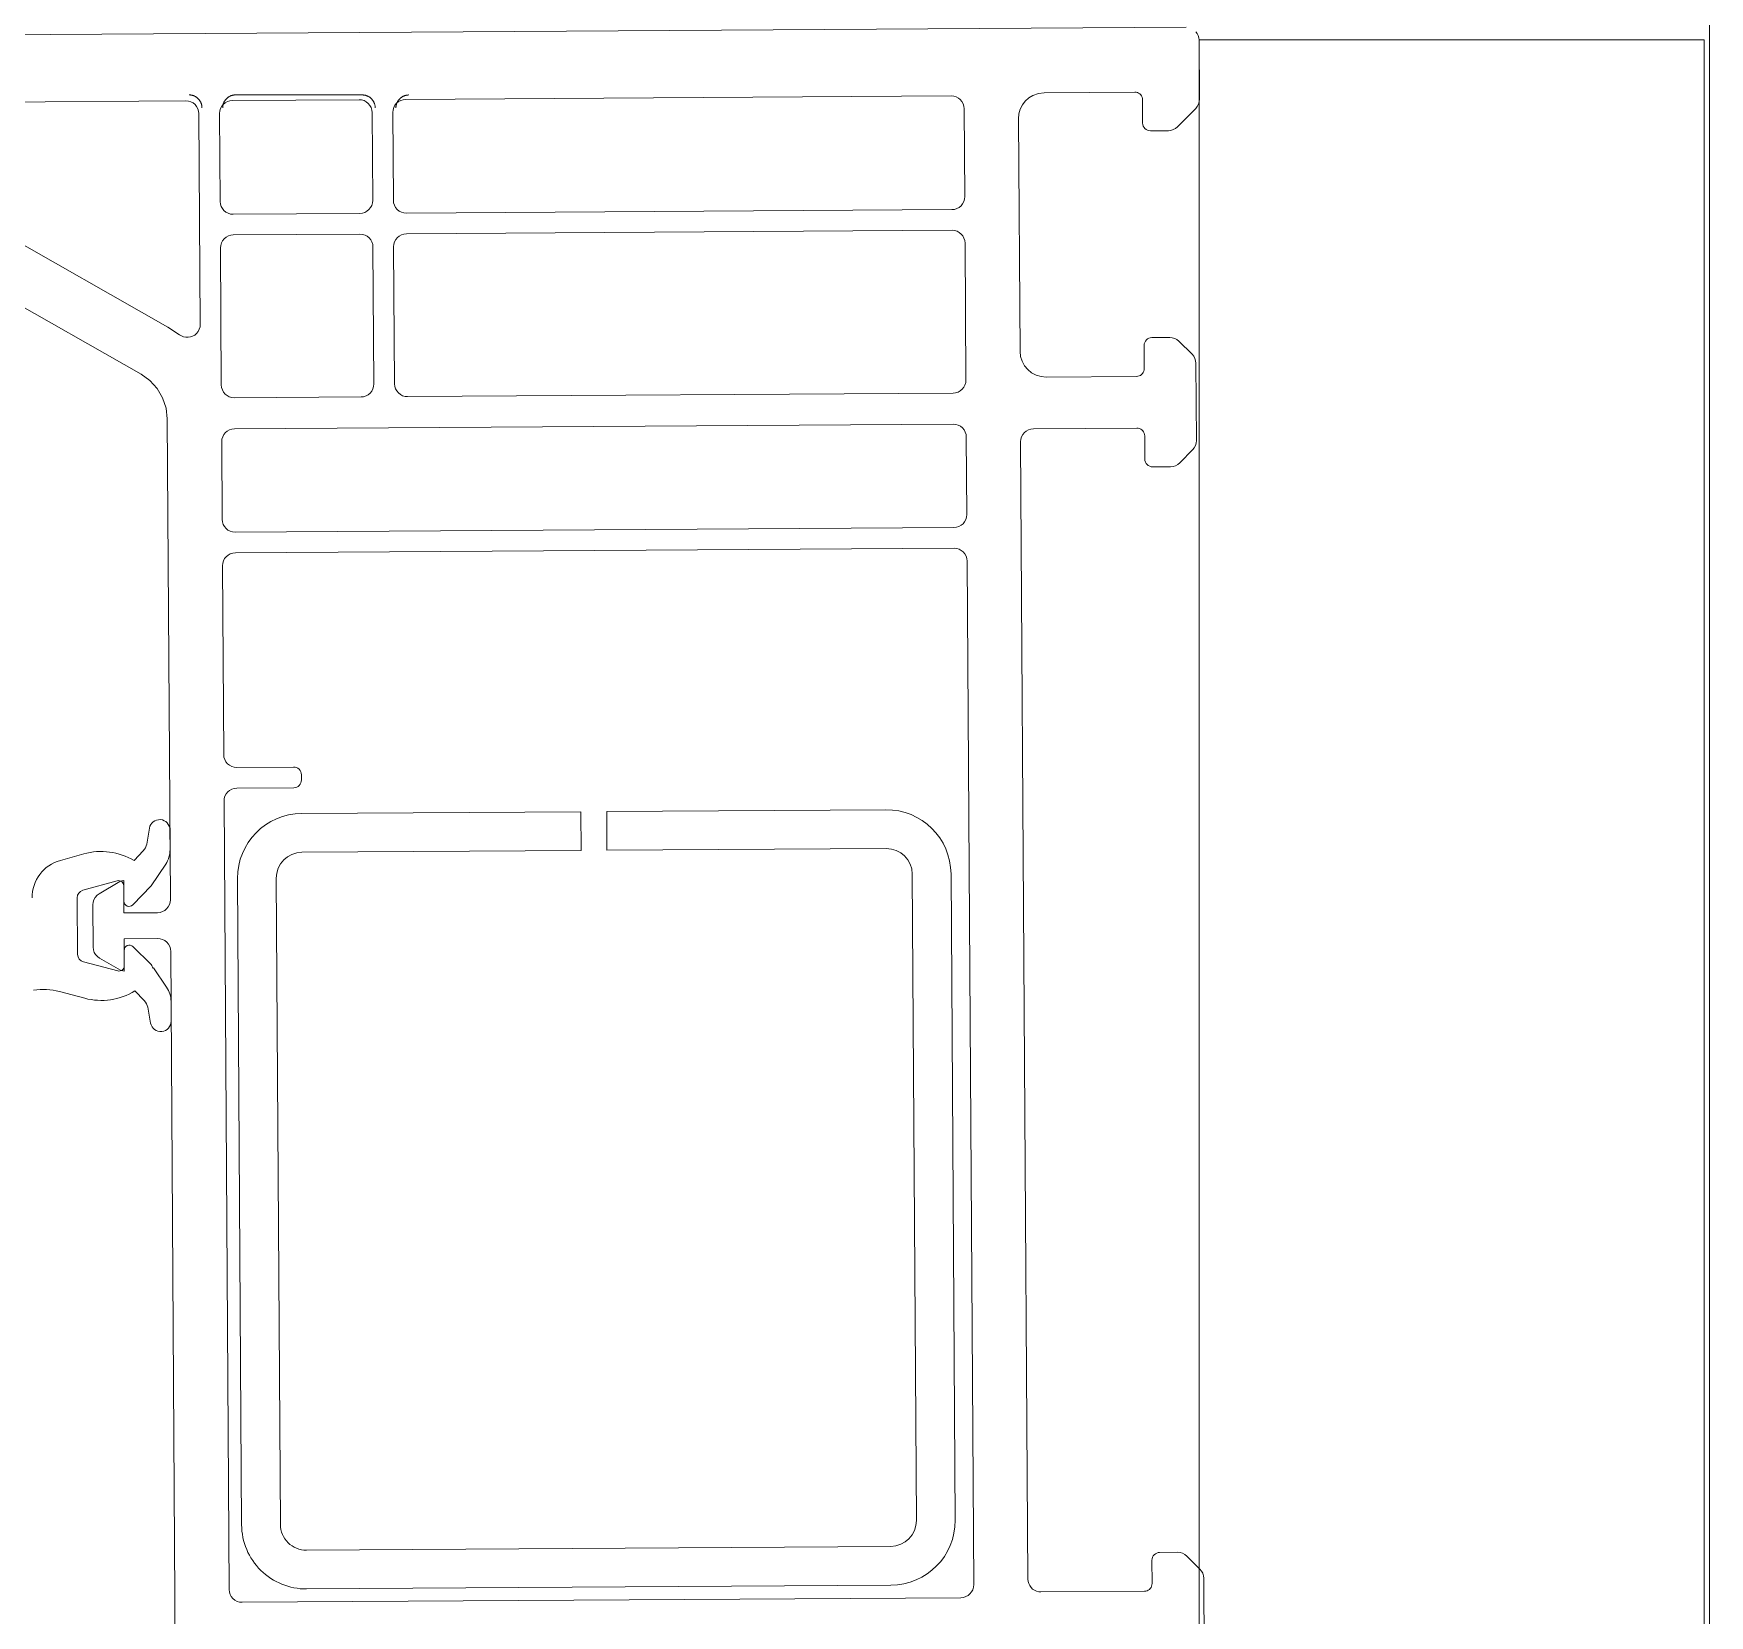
# Model space of a CAD drawing. Header units: metres. Extents: x 19 to 230, y -653 to -519.
# Drawn here: x 26.4101 to 26.4749, y -529.985 to -529.9238 of the extents above; entities that cross this region are included whole.
import ezdxf

# ---------------------------------------------------------------- set-up
doc = ezdxf.new("R2010")
doc.units = ezdxf.units.M
doc.header["$LTSCALE"] = 0.0125
for name, color, linetype, lineweight in [('05Fenster', 171, 'Continuous', 15), ('Fenster', 65, 'Continuous', 5), ('Fenster2', 161, 'Continuous', 5), ('Platten', 2, 'Continuous', 15)]:
    doc.layers.add(name, color=color, linetype=linetype, lineweight=lineweight)

# ---------------------------------------------------------------- blocks, each defined once
blk = doc.blocks.new('Hol18 Schnitt hor')
at = {"layer": 'Fenster2'}
for p, q in [((3.302745850375377e-05, 6.938893903907228e-18), (-3.302745850375377e-05, -5.204170427930421e-18)), ((-3.351986201241552e-05, -4.131756024990108e-07), (-3.352745813023361e-05, -4.999996264676981e-07)), ((-3.352745813023361e-05, -4.999996264676981e-07), (-3.35274581301781e-05, -2.792892479779041e-06)), ((-3.349730446314259e-05, -3.28989682562425e-07), (-3.351986201241552e-05, -4.131756024990108e-07)), ((-3.346047088217952e-05, -2.499998132364512e-07), (-3.349730446314259e-05, -3.28989682562425e-07)), ((-3.341048043917216e-05, -1.786060617302992e-07), (-3.346047088217952e-05, -2.499998132364512e-07)), ((-3.12572715156223e-05, -2.6071636370327e-06), (-3.122029449320607e-05, -2.570186614628614e-06)), ((-3.122029449320607e-05, -2.570186614628614e-06), (-3.117745824229856e-05, -2.540192348835305e-06)), ((-3.117745824229856e-05, -2.540192348835305e-06), (-3.113006432070575e-05, -2.518092200245667e-06)), ((-3.113006432070575e-05, -2.518092200245667e-06), (-3.107955276873686e-05, -2.504557670689536e-06)), ((-3.107955276873686e-05, -2.504557670689536e-06), (-3.102745835437126e-05, -2.499999999999031e-06)), ((-3.102745835437126e-05, -2.499999999999031e-06), (-2.752745738307527e-05, -2.499999999967806e-06)), ((-2.752745738307527e-05, -2.499999999967806e-06), (-2.730385066876395e-05, -2.525320565754247e-06)), ((-2.730385066876395e-05, -2.525320565754247e-06), (-2.709156765995369e-05, -2.600000000050479e-06)), ((-3.35274581301781e-05, -2.792892479779041e-06), (-3.351785075331182e-05, -2.890437902155693e-06)), ((-3.351785075331182e-05, -2.890437902155693e-06), (-3.348939782826799e-05, -2.98423471538356e-06)), ((-3.348939782826799e-05, -2.98423471538356e-06), (-3.344319278297814e-05, -3.070678367000576e-06)), ((-3.344319278297814e-05, -3.070678367000576e-06), (-3.338101124822357e-05, -3.146446881915899e-06)), ((-3.338101124822357e-05, -3.146446881915899e-06), (-3.267390636571554e-05, -3.853552764504151e-06)), ((-3.132745813025362e-05, -2.79999977587618e-06), (-3.132290045954056e-05, -2.747905361494968e-06)), ((-3.132745813025362e-05, -3.7000002241043e-06), (-3.132745813025362e-05, -2.79999977587618e-06)), ((-3.132290045954056e-05, -2.747905361494968e-06), (-3.13093659299879e-05, -2.697393809533016e-06)), ((-3.13093659299879e-05, -2.697393809533016e-06), (-3.128726578138785e-05, -2.649999887936738e-06)), ((-3.128726578138785e-05, -2.649999887936738e-06), (-3.12572715156223e-05, -2.6071636370327e-06)), ((-2.709156765995369e-05, -2.600000000050479e-06), (-2.709015157351113e-05, -2.600000000050479e-06)), ((-2.709015157351113e-05, -2.600000000050479e-06), (-2.693109135087912e-05, -2.696674159721052e-06)), ((-2.693109135087912e-05, -2.696674159721052e-06), (-2.679268437660864e-05, -2.821168939173488e-06)), ((-2.679268437660864e-05, -2.821168939173488e-06), (-2.667972393774476e-05, -2.969172856099461e-06)), ((-2.667972393774476e-05, -2.969172856099461e-06), (-2.659612206123985e-05, -3.135560263697879e-06)), ((-2.659612206123985e-05, -3.135560263697879e-06), (-2.654477403329913e-05, -3.31456886119505e-06)), ((-2.442745813013847e-05, -3.100000000023223e-06), (-2.442745813013847e-05, -6.500000000016909e-06)), ((-2.827458711079922e-06, -2.600000000015784e-06), (-2.392745813015185e-05, -2.600000000022723e-06)), ((-2.3274587110933e-06, -6.500000000016909e-06), (-2.3274587110933e-06, -3.100000000014549e-06)), ((-1.527458711098051e-06, -3.100000000014549e-06), (-1.527458711098051e-06, -6.500000000016909e-06)), ((3.872541496169335e-06, -2.600000000017519e-06), (-1.027458711111429e-06, -2.600000000015784e-06)), ((4.372541496183713e-06, -6.500000000008235e-06), (4.372541496183713e-06, -3.100000000016284e-06)), ((5.182148855975566e-06, -3.002454839027766e-06), (5.172541496178962e-06, -3.100000000035366e-06)), ((5.172541496178962e-06, -3.100000000035366e-06), (5.172541496178962e-06, -1.125034247708052e-05)), ((5.210601729921382e-06, -2.908658283853893e-06), (5.182148855975566e-06, -3.002454839027766e-06)), ((5.25680669002937e-06, -2.822214883525451e-06), (5.210601729921382e-06, -2.908658283853893e-06)), ((5.318988105601496e-06, -2.746446609443523e-06), (5.25680669002937e-06, -2.822214883525451e-06)), ((5.394756379673016e-06, -2.684265193885274e-06), (5.318988105601496e-06, -2.746446609443523e-06)), ((5.481199779971968e-06, -2.638060233780756e-06), (5.394756379673016e-06, -2.684265193885274e-06)), ((5.574996335161453e-06, -2.609607359833205e-06), (5.481199779971968e-06, -2.638060233780756e-06)), ((5.67254149619334e-06, -2.600000000034866e-06), (5.574996335161453e-06, -2.609607359833205e-06)), ((2.887099527856818e-05, -2.60000000001058e-06), (5.67254149619334e-06, -2.600000000034866e-06)), ((-3.267390636571554e-05, -3.853552764504151e-06), (-3.259813786751775e-05, -3.915734442439325e-06)), ((-3.141532603023744e-05, -3.912132099980273e-06), (-3.137801720878852e-05, -3.866671169493185e-06)), ((-3.137801720878852e-05, -3.866671169493185e-06), (-3.135029425341274e-05, -3.814805168044638e-06)), ((-3.135029425341274e-05, -3.814805168044638e-06), (-3.133322254184057e-05, -3.758527276983767e-06)), ((-3.133322254184057e-05, -3.758527276983767e-06), (-3.132745813025362e-05, -3.7000002241043e-06)), ((-2.654477403329913e-05, -3.31456886119505e-06), (-2.65274581301711e-05, -3.499999252892794e-06)), ((-2.65274581301711e-05, -3.499999252892794e-06), (-2.65274581301711e-05, -1.250000074705555e-05)), ((-3.259813786751775e-05, -3.915734442439325e-06), (-3.251169418802546e-05, -3.961939600874778e-06)), ((-3.251169418802546e-05, -3.961939600874778e-06), (-3.241789731531219e-05, -3.990392598299947e-06)), ((-3.241789731531219e-05, -3.990392598299947e-06), (-3.232035181713333e-05, -4.000000000016143e-06)), ((-3.232035181713333e-05, -4.000000000016143e-06), (-3.162745790613597e-05, -3.999999999981449e-06)), ((-3.162745790613597e-05, -3.999999999981449e-06), (-3.156893085323742e-05, -3.994235588408376e-06)), ((-3.156893085323742e-05, -3.994235588408376e-06), (-3.151265296219563e-05, -3.977163876792839e-06)), ((-3.151265296219563e-05, -3.977163876792839e-06), (-3.146078696072974e-05, -3.949440921443073e-06)), ((-3.146078696072974e-05, -3.949440921443073e-06), (-3.141532603023744e-05, -3.912132099980273e-06)), ((-2.392745813015185e-05, -7.000000000017409e-06), (-2.827458711079922e-06, -7.000000000017409e-06)), ((-1.027458711111429e-06, -7.000000000017409e-06), (3.872541496169335e-06, -7.000000000008735e-06)), ((6.422541496270417e-06, -1.134929583965043e-05), (1.352561584880285e-05, -7.248333950148414e-06)), ((-2.442745813013847e-05, -8.300000000016627e-06), (-2.442745813013847e-05, -1.359999999709857e-05)), ((-2.827458711079922e-06, -7.800000000017862e-06), (-2.392745813015185e-05, -7.800000000017862e-06)), ((-2.3274587110933e-06, -1.359999999709857e-05), (-2.3274587110933e-06, -8.300000000016627e-06)), ((-1.527458711098051e-06, -8.300000000016627e-06), (-1.527458711098051e-06, -1.359999999709857e-05)), ((3.872541496169335e-06, -7.800000000007454e-06), (-1.027458711111429e-06, -7.800000000017862e-06)), ((4.372541496183713e-06, -1.359999999709857e-05), (4.372541496183713e-06, -8.300000000007954e-06)), ((7.472541496272855e-06, -1.3167949187598e-05), (1.457561584880529e-05, -9.066987298095991e-06)), ((5.172541496178962e-06, -1.125034247708052e-05), (5.172827837546246e-06, -1.125050792265443e-05)), ((5.172827837546246e-06, -1.125050792265443e-05), (5.182148310634016e-06, -1.134647988246251e-05)), ((5.182148310634016e-06, -1.134647988246251e-05), (5.209699775521326e-06, -1.143887781168175e-05)), ((5.209699775521326e-06, -1.143887781168175e-05), (5.254457971309856e-06, -1.152426669951377e-05)), ((5.254457971309856e-06, -1.152426669951377e-05), (5.314758955071719e-06, -1.159947210521185e-05)), ((5.314758955071719e-06, -1.159947210521185e-05), (5.388360960867367e-06, -1.166169817195389e-05)), ((5.388360960867367e-06, -1.166169817195389e-05), (5.472527740302269e-06, -1.170863156639383e-05)), ((5.901993014340023e-06, -1.169458565462855e-05), (5.97688932227336e-06, -1.164704438120188e-05)), ((5.97688932227336e-06, -1.164704438120188e-05), (6.422541496270417e-06, -1.134929583965043e-05)), ((-3.267390561076389e-05, -1.214644748063695e-05), (-3.318101170046717e-05, -1.265355457017066e-05)), ((-3.259813702516379e-05, -1.208426570002349e-05), (-3.267390561076389e-05, -1.214644748063695e-05)), ((-3.251169323670311e-05, -1.20380604639609e-05), (-3.259813702516379e-05, -1.208426570002349e-05)), ((-3.241789623997793e-05, -1.20096074182046e-05), (-3.251169323670311e-05, -1.20380604639609e-05)), ((-3.232035061004335e-05, -1.200000000008139e-05), (-3.241789623997793e-05, -1.20096074182046e-05)), ((-3.162745790613597e-05, -1.200000000001721e-05), (-3.232035061004335e-05, -1.200000000008139e-05)), ((-3.156893085323742e-05, -1.200576441159028e-05), (-3.162745790613597e-05, -1.200000000001721e-05)), ((-3.151265296219563e-05, -1.202283612320408e-05), (-3.156893085323742e-05, -1.200576441159028e-05)), ((-3.146078696072974e-05, -1.205055907855558e-05), (-3.151265296219563e-05, -1.202283612320408e-05)), ((-3.141532603023744e-05, -1.208786790001838e-05), (-3.146078696072974e-05, -1.205055907855558e-05)), ((-3.137801720878852e-05, -1.213332883050547e-05), (-3.141532603023744e-05, -1.208786790001838e-05)), ((-3.135029425341274e-05, -1.218519483195402e-05), (-3.137801720878852e-05, -1.213332883050547e-05)), ((-3.133322254184057e-05, -1.224147272301489e-05), (-3.135029425341274e-05, -1.218519483195402e-05)), ((-3.132745813025362e-05, -1.229999977589609e-05), (-3.133322254184057e-05, -1.224147272301489e-05)), ((-3.132745813025362e-05, -1.320000022412247e-05), (-3.132745813025362e-05, -1.229999977589609e-05)), ((5.472527740302269e-06, -1.170863156639383e-05), (5.472541496603922e-06, -1.170860004673716e-05)), ((5.472541496603922e-06, -1.170860004673716e-05), (5.55667370982782e-06, -1.173673188492597e-05)), ((5.55667370982782e-06, -1.173673188492597e-05), (5.644453269310068e-06, -1.174955290514715e-05)), ((5.644453269310068e-06, -1.174955290514715e-05), (5.733117004552701e-06, -1.174665952067763e-05)), ((5.733117004552701e-06, -1.174665952067763e-05), (5.819873912543683e-06, -1.172814281097563e-05)), ((5.819873912543683e-06, -1.172814281097563e-05), (5.901993014340023e-06, -1.169458565462855e-05)), ((-3.331785078342087e-05, -1.290956286746463e-05), (-3.332745813025562e-05, -1.300710802015596e-05)), ((-3.328939794691732e-05, -1.281576631090471e-05), (-3.331785078342087e-05, -1.290956286746463e-05)), ((-3.324319304459644e-05, -1.272932289052113e-05), (-3.328939794691732e-05, -1.281576631090471e-05)), ((-3.318101170046717e-05, -1.265355457017066e-05), (-3.324319304459644e-05, -1.272932289052113e-05)), ((-2.660357854078477e-05, -1.28826838935274e-05), (-2.669598839197262e-05, -1.305557056502198e-05)), ((-2.654667283541468e-05, -1.269509092332449e-05), (-2.660357854078477e-05, -1.28826838935274e-05)), ((-2.65274581301711e-05, -1.250000074705555e-05), (-2.654667283541468e-05, -1.269509092332449e-05)), ((-3.332745813025562e-05, -1.300710802015596e-05), (-3.332745813017235e-05, -1.599289247980126e-05)), ((-3.132290045954056e-05, -1.325209463850369e-05), (-3.132745813025362e-05, -1.320000022412247e-05)), ((-3.13093659299879e-05, -1.330260619046564e-05), (-3.132290045954056e-05, -1.325209463850369e-05)), ((-3.128726578138785e-05, -1.335000011206192e-05), (-3.13093659299879e-05, -1.330260619046564e-05)), ((-3.12572715156223e-05, -1.339283636296595e-05), (-3.128726578138785e-05, -1.335000011206192e-05)), ((-3.122029449320607e-05, -1.342981338537004e-05), (-3.12572715156223e-05, -1.339283636296595e-05)), ((-3.117745824229856e-05, -1.345980765116335e-05), (-3.122029449320607e-05, -1.342981338537004e-05)), ((-3.113006432070575e-05, -1.348190779975299e-05), (-3.117745824229856e-05, -1.345980765116335e-05)), ((-3.107955276873686e-05, -1.349544232930912e-05), (-3.113006432070575e-05, -1.348190779975299e-05)), ((-3.102745835437126e-05, -1.349999999999962e-05), (-3.107955276873686e-05, -1.349544232930912e-05)), ((-2.752745738307527e-05, -1.349999999998054e-05), (-3.102745835437126e-05, -1.349999999999962e-05)), ((-2.733236720683929e-05, -1.34807852947387e-05), (-2.752745738307527e-05, -1.349999999998054e-05)), ((-2.714477423662598e-05, -1.34238795893582e-05), (-2.733236720683929e-05, -1.34807852947387e-05)), ((-2.697188756514701e-05, -1.333146973818596e-05), (-2.714477423662598e-05, -1.34238795893582e-05)), ((-2.682035113016346e-05, -1.320710699997951e-05), (-2.697188756514701e-05, -1.333146973818596e-05)), ((-2.669598839197262e-05, -1.305557056502198e-05), (-2.682035113016346e-05, -1.320710699997951e-05)), ((6.854507507536578e-06, -1.37244294905782e-05), (7.134280283566108e-06, -1.341371034420911e-05)), ((7.134280283566108e-06, -1.341371034420911e-05), (7.472541496272855e-06, -1.3167949187598e-05)), ((-2.392745813015185e-05, -1.409999999709907e-05), (-2.827458711079922e-06, -1.409999999709907e-05)), ((-1.027458711111429e-06, -1.409999999709907e-05), (3.872541496169335e-06, -1.409999999709734e-05)), ((6.516246294802075e-06, -1.448417661352105e-05), (6.64545058101651e-06, -1.408652670900797e-05)), ((6.64545058101651e-06, -1.408652670900797e-05), (6.854507507536578e-06, -1.37244294905782e-05)), ((6.472541496271855e-06, -1.489999999515317e-05), (6.516246294802075e-06, -1.448417661352105e-05)), ((6.472541496160833e-06, -3.350000001882056e-05), (6.472541496271855e-06, -1.489999999515317e-05)), ((-3.122029449320607e-05, -1.557018661464682e-05), (-3.117745824229856e-05, -1.554019234885524e-05)), ((-3.117745824229856e-05, -1.554019234885524e-05), (-3.113006432070575e-05, -1.551809220026561e-05)), ((-3.113006432070575e-05, -1.551809220026561e-05), (-3.107955276873686e-05, -1.550455767070774e-05)), ((-3.107955276873686e-05, -1.550455767070774e-05), (-3.102745835437126e-05, -1.550000000001724e-05)), ((-3.102745835437126e-05, -1.550000000001724e-05), (-2.702745813015772e-05, -1.550000000002417e-05)), ((-2.702745813015772e-05, -1.550000000002417e-05), (-2.692991296912584e-05, -1.550960735982251e-05)), ((-2.692991296912584e-05, -1.550960735982251e-05), (-2.683611641396411e-05, -1.553806023376833e-05)), ((-2.683611641396411e-05, -1.553806023376833e-05), (-2.67496730136374e-05, -1.558426519387285e-05)), ((3.872541496169335e-06, -1.529999999709888e-05), (-2.392745813015185e-05, -1.529999999709888e-05)), ((-3.332745813017235e-05, -1.599289247980126e-05), (-3.331785076013394e-05, -1.609043786798652e-05)), ((-3.331785076013394e-05, -1.609043786798652e-05), (-3.32893978549631e-05, -1.618423465099203e-05)), ((-3.32893978549631e-05, -1.618423465099203e-05), (-3.324319284106481e-05, -1.627067828006631e-05)), ((-3.132745813025362e-05, -1.579999977589439e-05), (-3.132290045954056e-05, -1.574790536151317e-05)), ((-3.132745813025362e-05, -1.670000022412077e-05), (-3.132745813025362e-05, -1.579999977589439e-05)), ((-3.132290045954056e-05, -1.574790536151317e-05), (-3.13093659299879e-05, -1.569739380955122e-05)), ((-3.13093659299879e-05, -1.569739380955122e-05), (-3.128726578138785e-05, -1.564999988795668e-05)), ((-3.128726578138785e-05, -1.564999988795668e-05), (-3.12572715156223e-05, -1.560716363705091e-05)), ((-3.12572715156223e-05, -1.560716363705091e-05), (-3.122029449320607e-05, -1.557018661464682e-05)), ((-2.67496730136374e-05, -1.558426519387285e-05), (-2.667390473956588e-05, -1.56464466094311e-05)), ((-2.667390473956588e-05, -1.56464466094311e-05), (-2.661172332399375e-05, -1.572221488351302e-05)), ((-2.661172332399375e-05, -1.572221488351302e-05), (-2.656551836388577e-05, -1.580865828384147e-05)), ((-2.656551836388577e-05, -1.580865828384147e-05), (-2.653706548993995e-05, -1.590245483901534e-05)), ((-2.653706548993995e-05, -1.590245483901534e-05), (-2.652745813014334e-05, -1.600000000002294e-05)), ((-2.652745813014334e-05, -1.600000000002294e-05), (-2.652745813014334e-05, -6.000000000003398e-05)), ((-2.442745813013847e-05, -1.579999999709938e-05), (-2.442745813013847e-05, -1.879999999709892e-05)), ((4.372541496183713e-06, -1.879999999709892e-05), (4.372541496183713e-06, -1.579999999709938e-05)), ((-3.324319284106481e-05, -1.627067828006631e-05), (-3.318101134680562e-05, -1.634644678333817e-05)), ((-3.318101134680562e-05, -1.634644678333817e-05), (-3.267390646430335e-05, -1.685355266592241e-05)), ((-3.267390646430335e-05, -1.685355266592241e-05), (-3.259813795447597e-05, -1.691573438435644e-05)), ((-3.137801720878852e-05, -1.686667116951139e-05), (-3.135029425341274e-05, -1.681480516806284e-05)), ((-3.135029425341274e-05, -1.681480516806284e-05), (-3.133322254184057e-05, -1.675852727700197e-05)), ((-3.133322254184057e-05, -1.675852727700197e-05), (-3.132745813025362e-05, -1.670000022412077e-05)), ((-3.259813795447597e-05, -1.691573438435644e-05), (-3.25116942524184e-05, -1.696193957421467e-05)), ((-3.25116942524184e-05, -1.696193957421467e-05), (-3.241789734950706e-05, -1.699039259151804e-05)), ((-3.241789734950706e-05, -1.699039259151804e-05), (-3.232035181713333e-05, -1.700000000003435e-05)), ((-3.232035181713333e-05, -1.700000000003435e-05), (-3.162745790613597e-05, -1.699999999999965e-05)), ((-3.162745790613597e-05, -1.699999999999965e-05), (-3.156893085323742e-05, -1.699423558842658e-05)), ((-3.156893085323742e-05, -1.699423558842658e-05), (-3.151265296219563e-05, -1.697716387681278e-05)), ((-3.151265296219563e-05, -1.697716387681278e-05), (-3.146078696072974e-05, -1.694944092146128e-05)), ((-3.146078696072974e-05, -1.694944092146128e-05), (-3.141532603023744e-05, -1.691213209999848e-05)), ((-3.141532603023744e-05, -1.691213209999848e-05), (-3.137801720878852e-05, -1.686667116951139e-05)), ((-2.392745813015185e-05, -1.929999999709768e-05), (3.872541496169335e-06, -1.929999999709768e-05)), ((-2.442745813013847e-05, -2.059999999709863e-05), (-2.442745813013847e-05, -6.020000000004321e-05)), ((3.872541496169335e-06, -2.009999999709813e-05), (-2.392745813015185e-05, -2.009999999709813e-05)), ((4.372541496211468e-06, -2.789999999701365e-05), (4.372541496183713e-06, -2.059999999709516e-05)), ((1.672541869862654e-06, -2.839999999701762e-05), (3.872541496197091e-06, -2.839999999701762e-05)), ((1.372541869881783e-06, -2.889999999701638e-05), (1.372541869881783e-06, -2.869999999701757e-05)), ((3.872541496197091e-06, -2.919999999701633e-05), (1.672541869862654e-06, -2.919999999701633e-05)), ((4.372541496378002e-06, -6.020000000001198e-05), (4.372541496211468e-06, -2.969999999701337e-05)), ((-1.042745813020773e-05, -3.019990000002921e-05), (-2.122745813018523e-05, -3.019990000002921e-05)), ((-1.042745813020773e-05, -3.169990000002898e-05), (-1.042745813020773e-05, -3.019990000002921e-05)), ((1.372541869798516e-06, -3.019990000002921e-05), (-9.427458130206734e-06, -3.019990000002921e-05)), ((-9.427458130206734e-06, -3.019990000002921e-05), (-9.427458130206734e-06, -3.169990000002898e-05)), ((6.472541869750881e-06, -3.080004175781692e-05), (6.472541869750881e-06, -3.156284021994284e-05)), ((7.374482326211185e-06, -3.134317934824597e-05), (7.266464971233955e-06, -3.073058248671649e-05)), ((-2.122745813018523e-05, -3.169990000002898e-05), (-1.042745813020773e-05, -3.169990000002898e-05)), ((-9.427458130206734e-06, -3.169990000002898e-05), (1.372541869798516e-06, -3.169990000002898e-05)), ((7.86623413184806e-06, -3.19775075514183e-05), (7.506264963902387e-06, -3.160269659696277e-05)), ((1.071487736167831e-05, -3.195136378822752e-05), (9.809925303305711e-06, -3.170613018339125e-05)), ((6.64197360172869e-06, -3.211975704685115e-05), (7.206854355207293e-06, -3.296220246492253e-05)), ((-2.372745813020161e-05, -3.269990000002825e-05), (-2.372745813020161e-05, -5.769990000002896e-05)), ((-2.222745813018623e-05, -5.769990000002896e-05), (-2.222745813018623e-05, -3.269990000002825e-05)), ((2.372541869799516e-06, -3.269990000002825e-05), (2.372541869799516e-06, -5.769990000002896e-05)), ((3.872541869787138e-06, -5.769990000002896e-05), (3.872541869787138e-06, -3.269990000002825e-05)), ((7.206854355207293e-06, -3.296220246492253e-05), (7.931119384269048e-06, -3.369132024583568e-05)), ((8.350187209849036e-06, -3.276022227157761e-05), (8.272541496406882e-06, -3.275000001948247e-05)), ((8.272541496406882e-06, -3.275000001948247e-05), (8.272541496406882e-06, -3.400000001882106e-05)), ((8.272541869802641e-06, -3.35499000189074e-05), (8.272541869802641e-06, -3.294961639311624e-05)), ((8.422541496300173e-06, -3.279019239827742e-05), (8.350187209849036e-06, -3.276022227157761e-05)), ((9.222541496600734e-06, -3.325207261331564e-05), (8.422541496300173e-06, -3.279019239827742e-05)), ((8.524853268715438e-06, -3.275657878656392e-05), (9.851008968192465e-06, -3.311595466703315e-05)), ((6.482148855957437e-06, -3.359754517982816e-05), (6.472541496160833e-06, -3.350000001882056e-05)), ((6.510601729903254e-06, -3.369134173500377e-05), (6.482148855957437e-06, -3.359754517982816e-05)), ((6.556806690011241e-06, -3.377778513533047e-05), (6.510601729903254e-06, -3.369134173500377e-05)), ((9.307106794087527e-06, -3.331351289741387e-05), (9.222541496600734e-06, -3.325207261331564e-05)), ((9.37704998477118e-06, -3.339119267681094e-05), (9.307106794087527e-06, -3.331351289741387e-05)), ((9.429314216019558e-06, -3.348171697289438e-05), (9.37704998477118e-06, -3.339119267681094e-05)), ((9.46161529050138e-06, -3.358112944011268e-05), (9.429314216019558e-06, -3.348171697289438e-05)), ((9.472541496385878e-06, -3.368508527724565e-05), (9.46161529050138e-06, -3.358112944011268e-05)), ((9.472541496385878e-06, -3.531491472263774e-05), (9.472541496385878e-06, -3.368508527724565e-05)), ((1.007254186979889e-05, -3.340551107686163e-05), (1.007254186979889e-05, -3.559428892319604e-05)), ((6.618988105583368e-06, -3.385355340941414e-05), (6.556806690011241e-06, -3.377778513533047e-05)), ((6.694756379654887e-06, -3.391573482497239e-05), (6.618988105583368e-06, -3.385355340941414e-05)), ((6.78119978000935e-06, -3.39619397850769e-05), (6.694756379654887e-06, -3.391573482497239e-05)), ((6.874996335143324e-06, -3.399039265902272e-05), (6.78119978000935e-06, -3.39619397850769e-05)), ((6.972541496175211e-06, -3.400000001882106e-05), (6.874996335143324e-06, -3.399039265902272e-05)), ((8.272541496406882e-06, -3.400000001882106e-05), (6.972541496175211e-06, -3.400000001882106e-05)), ((6.874996335393124e-06, -3.500960737861866e-05), (6.972541496397255e-06, -3.500000001882032e-05)), ((6.972541496397255e-06, -3.500000001882032e-05), (8.272541496406882e-06, -3.500000001882032e-05)), ((8.272541496406882e-06, -3.500000001882032e-05), (8.272541496406882e-06, -3.625000001882157e-05)), ((6.472541496410633e-06, -3.550000001881042e-05), (6.482148856207237e-06, -3.540245485780455e-05)), ((6.472541496188589e-06, -6.43473088064242e-05), (6.472541496410633e-06, -3.550000001881042e-05)), ((6.482148856207237e-06, -3.540245485780455e-05), (6.510601730153054e-06, -3.530865830263068e-05)), ((6.510601730153054e-06, -3.530865830263068e-05), (6.556806690261041e-06, -3.52222149023057e-05)), ((6.556806690261041e-06, -3.52222149023057e-05), (6.618988105833168e-06, -3.514644662822378e-05)), ((6.618988105833168e-06, -3.514644662822378e-05), (6.694756379876932e-06, -3.508426521266726e-05)), ((6.694756379876932e-06, -3.508426521266726e-05), (6.781199780231395e-06, -3.503806025256448e-05)), ((6.781199780231395e-06, -3.503806025256448e-05), (6.874996335393124e-06, -3.500960737861866e-05)), ((7.931119384269048e-06, -3.530847975422025e-05), (7.231120513567779e-06, -3.600847862491284e-05)), ((8.272541869802641e-06, -3.605018360694143e-05), (8.272541869802641e-06, -3.544989998115027e-05)), ((9.307106857980862e-06, -3.568648708271102e-05), (9.377050028208656e-06, -3.560880730103799e-05)), ((9.377050028208656e-06, -3.560880730103799e-05), (9.429314241166109e-06, -3.551828300823665e-05)), ((9.429314241166109e-06, -3.551828300823665e-05), (9.461615300826454e-06, -3.541887054880899e-05)), ((9.461615300826454e-06, -3.541887054880899e-05), (9.472541496385878e-06, -3.531491472263774e-05)), ((7.144396945768516e-06, -3.613102810464883e-05), (6.64197360172869e-06, -3.688032650348352e-05)), ((7.172541869798765e-06, -3.614989998114958e-05), (7.144396945768516e-06, -3.613102810464883e-05)), ((7.206426953648704e-06, -3.60385184987027e-05), (7.172541869798765e-06, -3.614989998114958e-05)), ((7.231120513567779e-06, -3.600847862491284e-05), (7.206426953648704e-06, -3.60385184987027e-05)), ((8.272541496406882e-06, -3.625000001882157e-05), (8.324635949713555e-06, -3.624544234472407e-05)), ((8.324635949713555e-06, -3.624544234472407e-05), (8.375147539430028e-06, -3.623190780505103e-05)), ((8.375147539430028e-06, -3.623190780505103e-05), (8.422541496438951e-06, -3.620980763994336e-05)), ((8.422541496438951e-06, -3.620980763994336e-05), (9.22254158150504e-06, -3.574792737532154e-05)), ((9.851008968192465e-06, -3.588384533302451e-05), (8.524853268715438e-06, -3.624322121349374e-05)), ((9.22254158150504e-06, -3.574792737532154e-05), (9.307106857980862e-06, -3.568648708271102e-05)), ((6.472541869750881e-06, -3.743724333039183e-05), (6.472541869750881e-06, -3.820004179251602e-05)), ((7.506264963902387e-06, -3.73973869533719e-05), (7.866406666751091e-06, -3.702239635028186e-05)), ((9.809925303305711e-06, -3.729366981666642e-05), (1.07855671190038e-05, -3.702927994398211e-05)), ((7.266464971233955e-06, -3.826950106361818e-05), (7.374482326211185e-06, -3.765690420208696e-05)), ((1.372541869798516e-06, -5.869990000002823e-05), (-2.122745813018523e-05, -5.869990000002823e-05)), ((-3.267390561076389e-05, -5.914644748062324e-05), (-3.318101170046717e-05, -5.965355457015695e-05)), ((-3.259813702516379e-05, -5.908426570000978e-05), (-3.267390561076389e-05, -5.914644748062324e-05)), ((-3.251169323670311e-05, -5.903806046394719e-05), (-3.259813702516379e-05, -5.908426570000978e-05)), ((-3.241789623997793e-05, -5.900960741819089e-05), (-3.251169323670311e-05, -5.903806046394719e-05)), ((-3.232035061004335e-05, -5.900000000006594e-05), (-3.241789623997793e-05, -5.900960741819089e-05)), ((-3.162745790613597e-05, -5.900000000000523e-05), (-3.232035061004335e-05, -5.900000000006594e-05)), ((-3.156893085323742e-05, -5.900576441157657e-05), (-3.162745790613597e-05, -5.900000000000523e-05)), ((-3.151265296219563e-05, -5.902283612319037e-05), (-3.156893085323742e-05, -5.900576441157657e-05)), ((-3.146078696072974e-05, -5.905055907854187e-05), (-3.151265296219563e-05, -5.902283612319037e-05)), ((-3.141532603023744e-05, -5.908786790000467e-05), (-3.146078696072974e-05, -5.905055907854187e-05)), ((-3.137801720878852e-05, -5.913332883049176e-05), (-3.141532603023744e-05, -5.908786790000467e-05)), ((-3.135029425341274e-05, -5.91851948319403e-05), (-3.137801720878852e-05, -5.913332883049176e-05)), ((-3.133322254184057e-05, -5.924147272300118e-05), (-3.135029425341274e-05, -5.91851948319403e-05)), ((-3.132745813025362e-05, -5.929999977588238e-05), (-3.133322254184057e-05, -5.924147272300118e-05)), ((-3.132745813025362e-05, -6.020000022410876e-05), (-3.132745813025362e-05, -5.929999977588238e-05)), ((-3.331785078342087e-05, -5.990956286745092e-05), (-3.332745813025562e-05, -6.000710802014225e-05)), ((-3.332745813025562e-05, -6.000710802014225e-05), (-3.332745813017235e-05, -6.299289247978582e-05)), ((-3.328939794691732e-05, -5.9815766310891e-05), (-3.331785078342087e-05, -5.990956286745092e-05)), ((-3.324319304459644e-05, -5.972932289050742e-05), (-3.328939794691732e-05, -5.9815766310891e-05)), ((-3.318101170046717e-05, -5.965355457015695e-05), (-3.324319304459644e-05, -5.972932289050742e-05)), ((-3.132290045954056e-05, -6.025209463848998e-05), (-3.132745813025362e-05, -6.020000022410876e-05)), ((-3.13093659299879e-05, -6.030260619045193e-05), (-3.132290045954056e-05, -6.025209463848998e-05)), ((-2.65944454282685e-05, -6.025000000003597e-05), (-2.664443590857934e-05, -6.032139380487793e-05)), ((-2.655761181974414e-05, -6.017101007169817e-05), (-2.65944454282685e-05, -6.025000000003597e-05)), ((-2.653505425365132e-05, -6.008682408886745e-05), (-2.655761181974414e-05, -6.017101007169817e-05)), ((-2.652745813014334e-05, -6.000000000003398e-05), (-2.653505425365132e-05, -6.008682408886745e-05)), ((-2.122745813018523e-05, -6.019990000002799e-05), (1.372541869798516e-06, -6.019990000002799e-05)), ((-3.128726578138785e-05, -6.035000011204647e-05), (-3.13093659299879e-05, -6.030260619045193e-05)), ((-3.12572715156223e-05, -6.039283636295051e-05), (-3.128726578138785e-05, -6.035000011204647e-05)), ((-3.122029449320607e-05, -6.042981338535633e-05), (-3.12572715156223e-05, -6.039283636295051e-05)), ((-3.117745824229856e-05, -6.04598076511479e-05), (-3.122029449320607e-05, -6.042981338535633e-05)), ((-3.113006432070575e-05, -6.048190779973754e-05), (-3.117745824229856e-05, -6.04598076511479e-05)), ((-3.107955276873686e-05, -6.049544232929367e-05), (-3.113006432070575e-05, -6.048190779973754e-05)), ((-3.102745835437126e-05, -6.049999999998591e-05), (-3.107955276873686e-05, -6.049544232929367e-05)), ((-2.702745813015772e-05, -6.050000000003275e-05), (-3.102745835437126e-05, -6.049999999998591e-05)), ((-2.694063404132252e-05, -6.049240387654038e-05), (-2.702745813015772e-05, -6.050000000003275e-05)), ((-2.685644805849874e-05, -6.046984631042675e-05), (-2.694063404132252e-05, -6.049240387654038e-05)), ((-2.677745813017829e-05, -6.043301270192841e-05), (-2.685644805849874e-05, -6.046984631042675e-05)), ((-2.670606432531031e-05, -6.038302222159501e-05), (-2.677745813017829e-05, -6.043301270192841e-05)), ((-2.664443590857934e-05, -6.032139380487793e-05), (-2.670606432531031e-05, -6.038302222159501e-05)), ((-2.392745813015185e-05, -6.070000000004197e-05), (3.87254149639138e-06, -6.070000000002462e-05))]:
    blk.add_line(p, q, dxfattribs=at)
for centre, radius, start, end in [((-2.392745813015185e-05, -3.100000000023223e-06), 5e-07, 90.00000000003257, 179.9999999999739), ((-2.827458711079922e-06, -3.100000000014549e-06), 4.999999999998153e-07, 0, 90.00000000003094), ((-1.027458711111429e-06, -3.100000000014549e-06), 4.999999999997727e-07, 89.99999999998371, 180), ((3.872541496169335e-06, -3.100000000016284e-06), 4.999999999998224e-07, 0, 89.99999999999511), ((-2.392745813015185e-05, -6.500000000016909e-06), 4.999999999997886e-07, 180, 270.0000000000065), ((-2.827458711079922e-06, -6.500000000016909e-06), 4.999999999997727e-07, 269.9999999999984, 0), ((-1.027458711111429e-06, -6.500000000016909e-06), 4.999999999998046e-07, 180, 270.000000000114), ((3.872541496169335e-06, -6.500000000008235e-06), 5e-07, 270.0000000001107, 359.999999999974), ((-2.392745813015185e-05, -8.300000000016627e-06), 5e-07, 89.99999999999349, 179.9999999999739), ((-2.827458711079922e-06, -8.300000000016627e-06), 4.999999999998046e-07, 2.605510395054913e-11, 90.0000000000016), ((-1.027458711111429e-06, -8.300000000016627e-06), 5e-07, 90.00000000010422, 179.9999999999739), ((3.872541496169335e-06, -8.300000000007954e-06), 4.999999999998295e-07, 0, 90.0000000001189), ((-2.392745813015185e-05, -1.359999999709857e-05), 4.999999999998206e-07, 180, 270.0000000000032), ((-2.827458711079922e-06, -1.359999999709857e-05), 4.999999999997727e-07, 269.9999999999935, 0), ((-1.027458711111429e-06, -1.359999999709857e-05), 4.999999999999218e-07, 180, 269.9999999999919), ((3.872541496169335e-06, -1.359999999709857e-05), 5e-07, 270.0000000000098, 0), ((-2.392745813015185e-05, -1.579999999709938e-05), 4.999999999997727e-07, 89.99999999999511, 180), ((3.872541496169335e-06, -1.579999999709938e-05), 4.999999999999149e-07, 0, 89.99999999999024), ((-2.392745813015185e-05, -1.879999999709892e-05), 4.999999999999235e-07, 180, 269.9999999999919), ((3.872541496169335e-06, -1.879999999709892e-05), 5e-07, 270.0000000000098, 0), ((-2.392745813015185e-05, -2.059999999709863e-05), 5e-07, 90.00000000000813, 180), ((3.872541496169335e-06, -2.059999999709863e-05), 4.999999999998437e-07, 3.387163513571386e-10, 89.99999999999838), ((1.672541869862654e-06, -2.869999999701583e-05), 2.999999999999332e-07, 90.00000000000325, 180.0000000000433), ((3.872541496197091e-06, -2.789999999701712e-05), 4.999999999997727e-07, 270.0000000000049, 3.387163513571386e-10), ((1.672541869862654e-06, -2.889999999701812e-05), 2.999999999997271e-07, 179.9999999999566, 269.9999999999968), ((3.872541496197091e-06, -2.969999999701683e-05), 4.999999999998437e-07, 3.387163513571386e-10, 90), ((-2.122745813018523e-05, -3.269990000002825e-05), 2.5e-06, 90, 180), ((1.372541869798516e-06, -3.269990000002825e-05), 2.5e-06, 0, 90), ((6.872541869734627e-06, -3.080004175628863e-05), 3.999999999999923e-07, 9.999999782621089, 180.0000002190256), ((-2.122745813018523e-05, -3.269990000002825e-05), 1e-06, 90, 180), ((1.372541869798516e-06, -3.269990000002825e-05), 1e-06, 0, 90), ((7.472541869751881e-06, -3.156284021992202e-05), 1.000000000000178e-06, 180.0000000011203, 213.8428428066813), ((7.866886202717582e-06, -3.12563552594073e-05), 5.000000000001442e-07, 190.0000000007689, 223.8428428063273), ((9.156042526492492e-06, -3.411916980869227e-05), 2.500064582985514e-06, 74.83816287163143, 121.0583020923514), ((1.032254186977832e-05, -3.339914583736989e-05), 1.500000000000007e-06, 0, 74.83753123244985), ((8.472541869808392e-06, -3.294961639311624e-05), 2.000000000000313e-07, 74.83753123241277, 180), ((8.072541869824645e-06, -3.35499000189074e-05), 2.000000000000557e-07, 224.9995424710476, 0), ((9.772541869818019e-06, -3.340551107686163e-05), 3.000000000000698e-07, 0, 74.83753123243648), ((8.072541869824645e-06, -3.544989998115027e-05), 2.000000000000171e-07, 0, 135.0004575289524), ((9.772541869818019e-06, -3.559428892319604e-05), 3.000000000000398e-07, 285.1624687675636, 0), ((8.472541869808392e-06, -3.605018360694143e-05), 2.000000000000719e-07, 180, 285.1624687675889), ((7.472541869751881e-06, -3.743724333041092e-05), 9.999999999997043e-07, 146.1571571933178, 179.9999999988796), ((1.143945960543902e-05, -3.944225002588779e-05), 2.499999999999823e-06, 82.00000000001565, 105.1624687675787), ((7.866886202717582e-06, -3.774372829092737e-05), 4.999999999998334e-07, 136.1571571936424, 169.9999999991979), ((9.156032816870496e-06, -3.488069973476247e-05), 2.500000000000079e-06, 238.9456821235318, 285.1624687675602), ((6.872541869734627e-06, -3.820004179404604e-05), 3.999999999999915e-07, 179.9999997810069, 350.0000002173792), ((-2.122745813018523e-05, -5.769990000002896e-05), 2.5e-06, 180, 270), ((-2.122745813018523e-05, -5.769990000002896e-05), 1e-06, 180, 270), ((1.372541869798516e-06, -5.769990000002896e-05), 2.5e-06, 270, 0), ((1.372541869798516e-06, -5.769990000002896e-05), 1e-06, 270, 0), ((-2.392745813015185e-05, -6.020000000004321e-05), 4.999999999999254e-07, 180, 269.9999999999919), ((3.87254149639138e-06, -6.020000000002412e-05), 4.999999999997727e-07, 270.0000000000081, 1.459085821230751e-09)]:
    blk.add_arc(centre, radius, start, end, dxfattribs=at)

msp = doc.modelspace()

# ---------------------------------------------------------------- linework, layer by layer
at = {"layer": 'Fenster'}
msp.add_lwpolyline([(26.4746715586078, -529.9999347549008), (26.4746715586078, -529.9240029687733), (26.45513573967277, -529.9240029687733), (26.45513573967277, -529.9999347549008)], close=True, dxfattribs=at)
at = {"layer": 'Fenster2', "flags": 128}
for points in [[(26.41657317672839, -529.926627050896), (26.41657289119823, -529.9266099802401), (26.41657202302336, -529.9265929292844), (26.41657057321601, -529.9265759179094), (26.41656854346671, -529.9265589659498), (26.41656593614196, -529.9265420931706), (26.41656275428181, -529.9265253192449), (26.41655900159614, -529.9265086637303), (26.41655468246044, -529.9264921460463), (26.41654980191068, -529.9264757854518), (26.41654436563717, -529.9264596010225), (26.41653837997862, -529.9264436116289), (26.41653185191392, -529.9264278359137), (26.41652478905438, -529.9264122922708), (26.41651719963519, -529.9263969988233), (26.41650909250515, -529.9263819734028), (26.41650047711688, -529.9263672335283), (26.41649136351545, -529.9263527963856), (26.41648176232697, -529.926338678808), (26.41647168474606, -529.9263248972558), (26.41646114252262, -529.9263114677977), (26.41645014794838, -529.926298406092), (26.41643871384267, -529.9262857273679), (26.41642685353705, -529.9262734464083), (26.41641458086009, -529.9262615775323), (26.41640191012124, -529.9262501345783), (26.41638885609403, -529.9262391308885), (26.41637543399875, -529.9262285792925), (26.41636165948508, -529.9262184920931), (26.41634754861349, -529.9262088810515), (26.41633311783656, -529.9261997573736), (26.41631838397993, -529.9261911316976), (26.4163033642227, -529.9261830140803), (26.41628807607712, -529.9261754139866), (26.4162725373686, -529.9261683402779), (26.41625676621452, -529.9261618012017), (26.41624078100332, -529.9261558043823), (26.41622460037308, -529.9261503568118), (26.41620824318976, -529.926145464842), (26.41619172852495, -529.9261411341763), (26.41617507563406, -529.9261373698644), (26.41615830393371, -529.9261341762951), (26.41614143297883, -529.9261315571921), (26.41612448244027, -529.9261295156091), (26.41610747208161, -529.9261280539265), (26.4160904217361, -529.9261271738486), (26.41607335128376, -529.9261268764014)], [(26.41787335231845, -529.9261275046915), (26.41785628166262, -529.9261277902217), (26.41783923070689, -529.9261286583966), (26.41782221933197, -529.9261301082039), (26.4178052673723, -529.9261321379531), (26.41778839459313, -529.926134745278), (26.41777162066739, -529.9261379271381), (26.4177549651528, -529.9261416798238), (26.41773844746874, -529.9261459989594), (26.41772208687425, -529.9261508795092), (26.41770590244501, -529.9261563157827), (26.41768991305133, -529.9261623014413), (26.41767413733616, -529.9261688295061), (26.41765859369328, -529.9261758923656), (26.41764330024586, -529.9261834817847), (26.41762827482538, -529.9261915889148), (26.41761353495076, -529.9262002043031), (26.41759909780812, -529.9262093179044), (26.41758498023044, -529.9262189190929), (26.41757119867837, -529.9262289966739), (26.41755776922029, -529.9262395388973), (26.41754470751455, -529.9262505334715), (26.41753202879046, -529.9262619675773), (26.41751974783084, -529.9262738278828), (26.41750787895477, -529.9262861005598), (26.41749643600083, -529.9262987712987), (26.41748543231095, -529.9263118253259), (26.41747488071499, -529.9263252474211), (26.41746479351552, -529.9263390219348), (26.41745518247396, -529.9263531328064), (26.41744605879619, -529.9263675635834), (26.41743743312007, -529.92638229744), (26.41742931550282, -529.9263973171973), (26.41742171540908, -529.9264126053428), (26.41741464170036, -529.9264281440513), (26.41740810262417, -529.9264439152054), (26.4174021058049, -529.9264599004166), (26.41739665823442, -529.9264760810468), (26.41739176626446, -529.9264924382302), (26.41738743559878, -529.926508952895), (26.41738367128687, -529.9265256057859), (26.41738047771761, -529.9265423774862), (26.41737785861457, -529.9265592484411), (26.41737581703161, -529.9265761989797), (26.41737435534904, -529.9265932093383), (26.41737347527112, -529.9266102596838), (26.417373177824, -529.9266273301362)], [(26.42277335163848, -529.9261292150354), (26.41787335231845, -529.9261275046915)], [(26.42327317708312, -529.9266293895298), (26.42327289155295, -529.926612318874), (26.42327202337809, -529.9265952679183), (26.42327057357075, -529.9265782565434), (26.42326854382144, -529.9265613045837), (26.4232659364967, -529.9265444318046), (26.42326275463654, -529.9265276578789), (26.42325900195087, -529.9265110023641), (26.42325468281518, -529.9264944846801), (26.4232498022654, -529.9264781240856), (26.42324436599191, -529.9264619396564), (26.42323838033336, -529.9264459502627), (26.42323185226864, -529.9264301745476), (26.4232247894091, -529.9264146309047), (26.42321719998992, -529.9263993374573), (26.42320909285988, -529.9263843120368), (26.42320047747161, -529.9263695721622), (26.42319136387019, -529.9263551350195), (26.42318176268169, -529.9263410174419), (26.4231716851008, -529.9263272358897), (26.42316114287736, -529.9263138064316), (26.42315014830311, -529.926300744726), (26.42313871419739, -529.9262880660019), (26.42312685389177, -529.9262757850422), (26.42311458121482, -529.9262639161661), (26.42310191047596, -529.9262524732122), (26.42308885644877, -529.9262414695223), (26.42307543435349, -529.9262309179263), (26.4230616598398, -529.926220830727), (26.42304754896821, -529.9262112196853), (26.42303311819128, -529.9262020960076), (26.42301838433467, -529.9261934703316), (26.42300336457744, -529.9261853527142), (26.42298807643186, -529.9261777526206), (26.42297253772333, -529.9261706789117), (26.42295676656924, -529.9261641398356), (26.42294078135807, -529.9261581430162), (26.42292460072781, -529.9261526954458), (26.42290824354448, -529.9261478034758), (26.42289172887969, -529.9261434728103), (26.42287507598878, -529.9261397084982), (26.42285830428844, -529.926136514929), (26.42284143333356, -529.9261338958261), (26.42282448279499, -529.9261318542431), (26.42280747243633, -529.9261303925605), (26.42279042209083, -529.9261295124825), (26.42277335163848, -529.9261292150354)], [(26.4245733507659, -529.9261298433248), (26.42455628011005, -529.926130128855), (26.42453922915432, -529.9261309970298), (26.4245222177794, -529.9261324468371), (26.42450526581975, -529.9261344765864), (26.42448839304058, -529.9261370839112), (26.42447161911484, -529.9261402657713), (26.42445496360024, -529.9261440184571), (26.42443844591617, -529.9261483375927), (26.42442208532169, -529.9261532181425), (26.42440590089244, -529.926158654416), (26.42438991149878, -529.9261646400746), (26.42437413578361, -529.9261711681393), (26.42435859214071, -529.9261782309987), (26.4243432986933, -529.9261858204179), (26.42432827327282, -529.926193927548), (26.42431353339821, -529.9262025429363), (26.42429909625557, -529.9262116565377), (26.42428497867789, -529.9262212577262), (26.4242711971258, -529.9262313353072), (26.42425776766774, -529.9262418775306), (26.424244705962, -529.9262528721048), (26.42423202723789, -529.9262643062104), (26.42421974627828, -529.9262761665161), (26.42420787740221, -529.9262884391931), (26.42419643444828, -529.926301109932), (26.4241854307584, -529.9263141639592), (26.42417487916244, -529.9263275860544), (26.42416479196297, -529.9263413605681), (26.4241551809214, -529.9263554714397), (26.42414605724363, -529.9263699022166), (26.4241374315675, -529.9263846360732), (26.42412931395026, -529.9263996558304), (26.42412171385651, -529.926414943976), (26.42411464014781, -529.9264304826845), (26.42410810107161, -529.9264462538387), (26.42410210425233, -529.9264622390498), (26.42409665668187, -529.92647841968), (26.4240917647119, -529.9264947768635), (26.42408743404621, -529.9265112915282), (26.42408366973432, -529.9265279444191), (26.42408047616506, -529.9265447161195), (26.42407785706202, -529.9265615870743), (26.42407581547906, -529.9265785376128), (26.42407435379648, -529.9265955479716), (26.42407347371856, -529.9266125983171), (26.42407317627145, -529.9266296687695)]]:
    msp.add_lwpolyline(points, dxfattribs=at)
at = {"layer": 'Platten', "linetype": 'Continuous', "lineweight": 13}
msp.add_line((26.4748794587462, -530.0126927833899), (26.4748794587462, -529.8038473957346), dxfattribs=at)

# ---------------------------------------------------------------- block references
at = {"layer": '05Fenster', "xscale": -1000, "yscale": 1000, "zscale": 1000, "rotation": 0.369999999999946}
msp.add_blockref('Hol18 Schnitt hor', (26.42160575178902, -529.9237194889539), dxfattribs=at)

doc.saveas('drawing.dxf')
